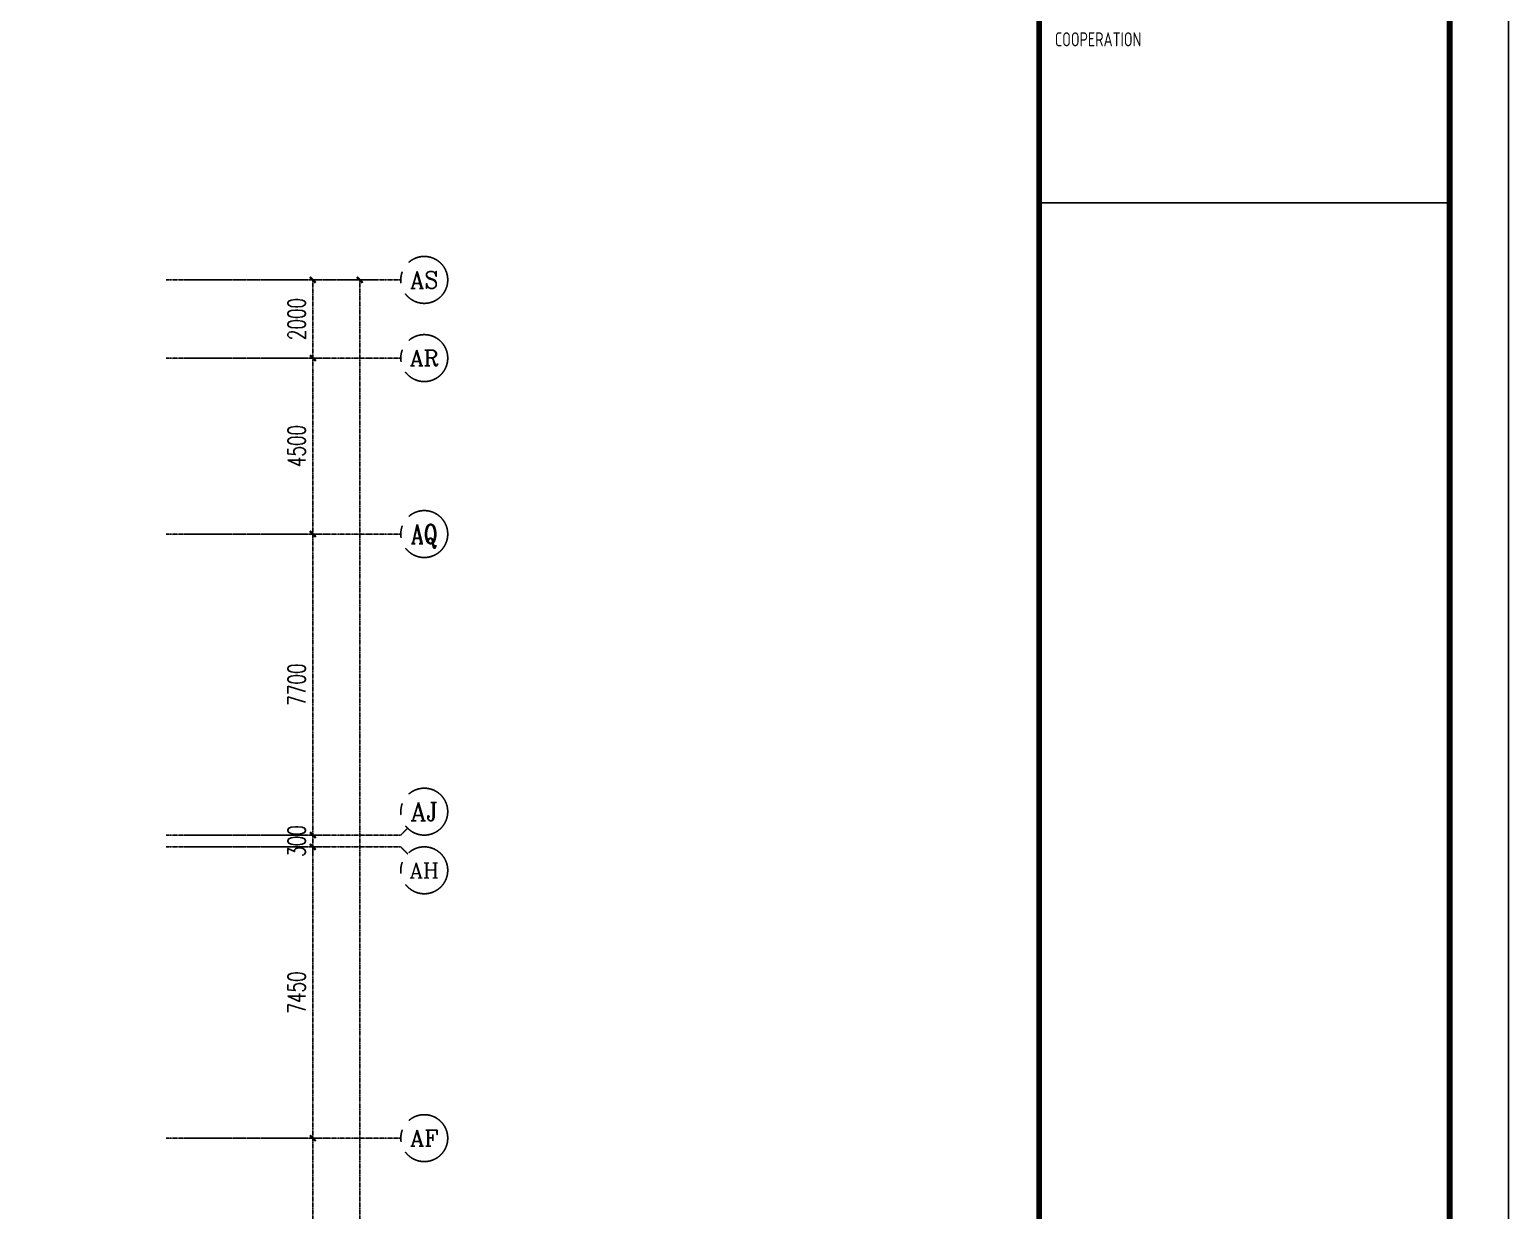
# Model space of a CAD drawing. Extents: x 1241380 to 1952554, y 1012187 to 1766051.
# Drawn here: x 1686972 to 1724789, y 1095314 to 1125515 of the extents above; entities that cross this region are included whole.
import ezdxf
from ezdxf.enums import TextEntityAlignment as Align

# ---------------------------------------------------------------- set-up
doc = ezdxf.new("R2010")
doc.units = 0
doc.linetypes.add('CENTER', pattern=[2, 1.25, -0.25, 0.25, -0.25])
for name, color, linetype in [('1-建筑底图', 8, 'Continuous'), ('AXIS', 251, 'CENTER'), ('AXIS_TEXT', 7, 'Continuous'), ('BTTK', 7, 'Continuous'), ('PUB_TITLE', 7, 'Continuous'), ('WALL', 2, 'Continuous')]:
    doc.layers.add(name, color=color, linetype=linetype)
doc.styles.add('_TCH_AXIS', font='COMPLEX', dxfattribs={"bigfont": 'GBCBIG'})
doc.styles.add('_TCH_DIM_T3', font='SIMPLEX', dxfattribs={"width": 0.705882, "bigfont": 'GBCBIG'})
doc.styles.add('COMPLEX', font='COMPLEX')
doc.styles.add('HZ(TK)', font='geniso.shx', dxfattribs={"width": 0.9, "bigfont": 'hztxt.shx'})
doc.styles.get("Standard").update_dxf_attribs({"font": 'gbeitc.shx', "bigfont": 'gbcbig.shx'})
doc.linetypes.add('JIEDI', pattern='A,1.25,-0.25,0.25,-0.25,0.625,["/",Standard,S=0.6,R=0,X=0,Y=-0.3],0.625,-0.25,0.25,-0.25', length=4)
doc.dimstyles.new('_TCH_ARCH&&150', dxfattribs={"dimtxt": 446.25, "dimasz": 150, "dimexe": 375, "dimexo": 450, "dimgap": 189.375, "dimtad": 1, "dimdec": 0, "dimzin": 0, "dimdsep": 46, "dimtxsty": '_TCH_DIM_T3', "dimblk": 'ARCHTICK', "dimcen": 0.09, "dimclrt": 7, "dimazin": 2, "dimtfac": 1, "dimtdec": 0, "dimtix": 1, "dimtmove": 2, "dimatfit": 3, "dimfxl": 1, "dimtolj": 1, "dimtzin": 0, "dimarcsym": 0})

# ---------------------------------------------------------------- blocks, each defined once
blk = doc.blocks.new('_AXISO')
blk.add_circle((0, 0), 0.5)
at = {"layer": 'AXIS_TEXT', "style": 'COMPLEX', "width": 1.041667}
blk.add_attdef('A', text='', height=0.56, dxfattribs=at).set_placement((-0.25, -0.28), (0.25, -0.28), align=Align.FIT)
blk = doc.blocks.new('_ArchTick')
at = {"color": 0, "linetype": 'ByBlock', "const_width": 0.4}
blk.add_lwpolyline([(-0.5, -0.5), (0.5, 0.5)], dxfattribs=at)
blk = doc.blocks.new('*D134')
at = {"layer": 'AXIS', "color": 0, "lineweight": -2, "transparency": 16777216}
for p, q in [((1046908, 863592), (1051783, 863592)), ((1051408, 773292), (1051408, 863592)), ((1046908, 773292), (1051783, 773292))]:
    blk.add_line(p, q, dxfattribs=at)
at = {"layer": 'Defpoints', "color": 0}
for p in [(1046458, 863592), (1051408, 863592), (1046458, 773292)]:
    blk.add_point(p, dxfattribs=at)
at = {"layer": 'AXIS', "color": 0, "lineweight": -2, "transparency": 16777216, "xscale": 150, "yscale": 150, "zscale": 150}
for p, rotation in [((1051408, 863592), 90), ((1051408, 773292), 270)]:
    blk.add_blockref('_ArchTick', p, dxfattribs=dict(at, rotation=rotation))
at = {"layer": 'AXIS', "color": 7, "transparency": 16777216, "insert": (1050996, 818442), "char_height": 446.2, "attachment_point": 5, "rotation": 90, "style": '_TCH_DIM_T3'}
blk.add_mtext('\\A1;90300', dxfattribs=at)
blk = doc.blocks.new('*D114')
at = {"layer": 'AXIS', "color": 0, "lineweight": -2, "transparency": 16777216}
for p, q in [((1046908, 841642), (1050583, 841642)), ((1050208, 834042), (1050208, 841642)), ((1046908, 834042), (1050583, 834042))]:
    blk.add_line(p, q, dxfattribs=at)
at = {"layer": 'Defpoints', "color": 0}
for p in [(1046458, 841642), (1050208, 841642), (1046458, 834042)]:
    blk.add_point(p, dxfattribs=at)
at = {"layer": 'AXIS', "color": 0, "lineweight": -2, "transparency": 16777216, "xscale": 150, "yscale": 150, "zscale": 150}
for p, rotation in [((1050208, 841642), 90), ((1050208, 834042), 270)]:
    blk.add_blockref('_ArchTick', p, dxfattribs=dict(at, rotation=rotation))
at = {"layer": 'AXIS', "color": 7, "transparency": 16777216, "insert": (1049796, 837842), "char_height": 446.2, "attachment_point": 5, "rotation": 90, "style": '_TCH_DIM_T3'}
blk.add_mtext('\\A1;7600', dxfattribs=at)
blk = doc.blocks.new('*D115')
at = {"layer": 'AXIS', "color": 0, "lineweight": -2, "transparency": 16777216}
for p, q in [((1046908, 849092), (1050583, 849092)), ((1050208, 841642), (1050208, 849092)), ((1046908, 841642), (1050583, 841642))]:
    blk.add_line(p, q, dxfattribs=at)
at = {"layer": 'Defpoints', "color": 0}
for p in [(1046458, 849092), (1050208, 849092), (1046458, 841642)]:
    blk.add_point(p, dxfattribs=at)
at = {"layer": 'AXIS', "color": 0, "lineweight": -2, "transparency": 16777216, "xscale": 150, "yscale": 150, "zscale": 150}
for p, rotation in [((1050208, 849092), 90), ((1050208, 841642), 270)]:
    blk.add_blockref('_ArchTick', p, dxfattribs=dict(at, rotation=rotation))
at = {"layer": 'AXIS', "color": 7, "transparency": 16777216, "insert": (1049796, 845367), "char_height": 446.2, "attachment_point": 5, "rotation": 90, "style": '_TCH_DIM_T3'}
blk.add_mtext('\\A1;7450', dxfattribs=at)
blk = doc.blocks.new('*D116')
at = {"layer": 'AXIS', "color": 0, "lineweight": -2, "transparency": 16777216}
for p, q in [((1046908, 849392), (1050583, 849392)), ((1050208, 849392), (1050208, 849542)), ((1050208, 849092), (1050208, 849392)), ((1046908, 849092), (1050583, 849092)), ((1050208, 849092), (1050208, 848942))]:
    blk.add_line(p, q, dxfattribs=at)
at = {"layer": 'Defpoints', "color": 0}
for p in [(1046458, 849392), (1050208, 849392), (1046458, 849092)]:
    blk.add_point(p, dxfattribs=at)
at = {"layer": 'AXIS', "color": 0, "lineweight": -2, "transparency": 16777216, "xscale": 150, "yscale": 150, "zscale": 150}
for p, rotation in [((1050208, 849392), 270), ((1050208, 849092), 90)]:
    blk.add_blockref('_ArchTick', p, dxfattribs=dict(at, rotation=rotation))
at = {"layer": 'AXIS', "color": 7, "transparency": 16777216, "insert": (1049796, 849242), "char_height": 446.2, "attachment_point": 5, "rotation": 90, "style": '_TCH_DIM_T3'}
blk.add_mtext('\\A1;300', dxfattribs=at)
blk = doc.blocks.new('*D117')
at = {"layer": 'AXIS', "color": 0, "lineweight": -2, "transparency": 16777216}
for p, q in [((1046908, 857092), (1050583, 857092)), ((1050208, 849392), (1050208, 857092)), ((1046908, 849392), (1050583, 849392))]:
    blk.add_line(p, q, dxfattribs=at)
at = {"layer": 'Defpoints', "color": 0}
for p in [(1046458, 857092), (1050208, 857092), (1046458, 849392)]:
    blk.add_point(p, dxfattribs=at)
at = {"layer": 'AXIS', "color": 0, "lineweight": -2, "transparency": 16777216, "xscale": 150, "yscale": 150, "zscale": 150}
for p, rotation in [((1050208, 857092), 90), ((1050208, 849392), 270)]:
    blk.add_blockref('_ArchTick', p, dxfattribs=dict(at, rotation=rotation))
at = {"layer": 'AXIS', "color": 7, "transparency": 16777216, "insert": (1049796, 853242), "char_height": 446.2, "attachment_point": 5, "rotation": 90, "style": '_TCH_DIM_T3'}
blk.add_mtext('\\A1;7700', dxfattribs=at)
blk = doc.blocks.new('*D118')
at = {"layer": 'AXIS', "color": 0, "lineweight": -2, "transparency": 16777216}
for p, q in [((1046908, 861592), (1050583, 861592)), ((1050208, 857092), (1050208, 861592)), ((1046908, 857092), (1050583, 857092))]:
    blk.add_line(p, q, dxfattribs=at)
at = {"layer": 'Defpoints', "color": 0}
for p in [(1046458, 861592), (1050208, 861592), (1046458, 857092)]:
    blk.add_point(p, dxfattribs=at)
at = {"layer": 'AXIS', "color": 0, "lineweight": -2, "transparency": 16777216, "xscale": 150, "yscale": 150, "zscale": 150}
for p, rotation in [((1050208, 861592), 90), ((1050208, 857092), 270)]:
    blk.add_blockref('_ArchTick', p, dxfattribs=dict(at, rotation=rotation))
at = {"layer": 'AXIS', "color": 7, "transparency": 16777216, "insert": (1049796, 859342), "char_height": 446.2, "attachment_point": 5, "rotation": 90, "style": '_TCH_DIM_T3'}
blk.add_mtext('\\A1;4500', dxfattribs=at)
blk = doc.blocks.new('*D89')
at = {"layer": 'AXIS', "color": 0, "lineweight": -2, "transparency": 16777216}
for p, q in [((1046908, 863592), (1050583, 863592)), ((1050208, 861592), (1050208, 863592)), ((1046908, 861592), (1050583, 861592))]:
    blk.add_line(p, q, dxfattribs=at)
at = {"layer": 'Defpoints', "color": 0}
for p in [(1046458, 863592), (1050208, 863592), (1046458, 861592)]:
    blk.add_point(p, dxfattribs=at)
at = {"layer": 'AXIS', "color": 0, "lineweight": -2, "transparency": 16777216, "xscale": 150, "yscale": 150, "zscale": 150}
for p, rotation in [((1050208, 863592), 90), ((1050208, 861592), 270)]:
    blk.add_blockref('_ArchTick', p, dxfattribs=dict(at, rotation=rotation))
at = {"layer": 'AXIS', "color": 7, "transparency": 16777216, "insert": (1049796, 862592), "char_height": 446.2, "attachment_point": 5, "rotation": 90, "style": '_TCH_DIM_T3'}
blk.add_mtext('\\A1;2000', dxfattribs=at)
blk = doc.blocks.new('vhtemplate_2020年新竖式图框_A0')
at = {"layer": 'BTTK'}
blk.add_line((1109, 726), (1179, 726), dxfattribs=at)
at = {"layer": 'PUB_TITLE', "color": 7}
blk.add_lwpolyline([(0, 0), (1189, 0), (1189, 841), (0, 841)], close=True, dxfattribs=at)
at = {"layer": 'PUB_TITLE', "const_width": 1}
blk.add_lwpolyline([(25, 10), (1179, 10), (1179, 831), (25, 831)], close=True, dxfattribs=at)
blk.add_lwpolyline([(1109, 10), (1109, 831)], dxfattribs=at)
at = {"layer": 'BTTK', "style": 'HZ(TK)', "width": 0.8}
blk.add_text('COOPERATION', height=2.4, dxfattribs=at).set_placement((1119.05, 753.86), align=Align.MIDDLE_CENTER)
at = {"layer": 'BTTK', "color": 4, "style": 'HZ(TK)', "width": 0.9}
for tag, p in [('合作单位', (1144, 743.5)), ('建设单位', (1144, 209.5)), ('工程名称', (1144, 176.5)), ('子项名称', (1154, 160)), ('图纸名称', (1144, 141))]:
    blk.add_attdef(tag, text='', height=3.5, dxfattribs=at).set_placement(p, align=Align.MIDDLE_CENTER)
for tag, p in [('注册证书号', (1156.5, 309.01)), ('注册印章号', (1156.5, 301.01)), ('设计号', (1154, 193)), ('图别', (1137.75, 34)), ('图号', (1170.25, 34)), ('版本号', (1137.75, 26)), ('日期', (1170.25, 26))]:
    blk.add_attdef(tag, text='', height=3.5, dxfattribs=at).set_placement(p, align=Align.MIDDLE)
blk = doc.blocks.new('ERT')
at = {"layer": 'AXIS'}
for p, q in [((1046458.2, 863592.1), (1052458.2, 863592.1)), ((1046458.2, 861592.1), (1052458.2, 861592.1)), ((1046458.2, 857092.1), (1052458.2, 857092.1)), ((1046458.2, 849392.1), (1052458.2, 849392.1)), ((1052633.9, 849567.8), (1052458.2, 849392.1)), ((1046458.2, 849092.1), (1052458.2, 849092.1)), ((1052633.9, 848916.3), (1052458.2, 849092.1)), ((1046458.2, 841642.1), (1052458.2, 841642.1))]:
    blk.add_line(p, q, dxfattribs=at)
ref = blk.add_blockref('_AXISO', (1053058.2, 863592.1), dxfattribs=dict(at, xscale=1200, yscale=1200, zscale=1200))
ref.add_attrib('A', 'AS', dxfattribs={"layer": 'AXIS_TEXT', "height": 432.18, "style": '_TCH_AXIS'}).set_placement((1052698.1, 863376), (1053418.3, 863376), align=Align.FIT)
ref = blk.add_blockref('_AXISO', (1053058.2, 861592.1), dxfattribs=dict(at, xscale=1200, yscale=1200, zscale=1200))
ref.add_attrib('A', 'AR', dxfattribs={"layer": 'AXIS_TEXT', "height": 398.24, "style": '_TCH_AXIS'}).set_placement((1052688.4, 861393), (1053428, 861393), align=Align.FIT)
ref = blk.add_blockref('_AXISO', (1053058.2, 857092.1), dxfattribs=dict(at, xscale=1200, yscale=1200, zscale=1200))
ref.add_attrib('A', 'AQ', dxfattribs={"layer": 'AXIS_TEXT', "height": 482.95, "style": '_TCH_AXIS', "width": 0.807692}).set_placement((1052714.6, 856850.6), (1053401.8, 856850.6), align=Align.FIT)
ref = blk.add_blockref('_AXISO', (1053058.2, 849992.1), dxfattribs=dict(at, xscale=1200, yscale=1200, zscale=1200))
ref.add_attrib('A', 'AJ', dxfattribs={"layer": 'AXIS_TEXT', "height": 460.87, "style": '_TCH_AXIS'}).set_placement((1052707.1, 849761.6), (1053409.3, 849761.6), align=Align.FIT)
ref = blk.add_blockref('_AXISO', (1053058.2, 848492.1), dxfattribs=dict(at, xscale=1200, yscale=1200, zscale=1200))
ref.add_attrib('A', 'AH', dxfattribs={"layer": 'AXIS_TEXT', "height": 382.94, "style": '_TCH_AXIS'}).set_placement((1052684.4, 848300.6), (1053432, 848300.6), align=Align.FIT)
ref = blk.add_blockref('_AXISO', (1053058.2, 841642.1), dxfattribs=dict(at, xscale=1200, yscale=1200, zscale=1200))
ref.add_attrib('A', 'AF', dxfattribs={"layer": 'AXIS_TEXT', "height": 414.63, "style": '_TCH_AXIS'}).set_placement((1052692.9, 841434.8), (1053423.5, 841434.8), align=Align.FIT)
for p1, p2, distance, picture, middle in [((1046458.2, 773292.1), (1046458.2, 863592.1), -4950, '*D134', (1050995.7, 818442.1)), ((1046458.2, 861592.1), (1046458.2, 863592.1), -3750, '*D89', (1049795.7, 862592.1)), ((1046458.2, 857092.1), (1046458.2, 861592.1), -3750, '*D118', (1049795.7, 859342.1)), ((1046458.2, 849392.1), (1046458.2, 857092.1), -3750, '*D117', (1049795.7, 853242.1)), ((1046458.2, 849092.1), (1046458.2, 849392.1), -3750, '*D116', (1049795.7, 849242.1)), ((1046458.2, 841642.1), (1046458.2, 849092.1), -3750, '*D115', (1049795.7, 845367.1)), ((1046458.2, 834042.1), (1046458.2, 841642.1), -3750, '*D114', (1049795.7, 837842.1))]:
    dim = blk.add_aligned_dim(p1=p1, p2=p2, distance=distance, dimstyle='_TCH_ARCH&&150', dxfattribs=at)
    dim.commit()
    dim.dimension.update_dxf_attribs({"geometry": picture, "text_midpoint": middle})
blk = doc.blocks.new('1-二层建筑底图')
at = {"layer": '1-建筑底图'}
blk.add_blockref('ERT', (644007, 300729), dxfattribs=at)

msp = doc.modelspace()

# ---------------------------------------------------------------- block references
at = {"layer": '1-建筑底图', "linetype": 'JIEDI'}
msp.add_blockref('1-二层建筑底图', (0, -45207.9), dxfattribs=at)
at = {"layer": 'WALL', "xscale": 150, "yscale": 150, "zscale": 150}
msp.add_blockref('vhtemplate_2020年新竖式图框_A0', (1546439.2, 1012186.9), dxfattribs=at)

doc.saveas('drawing.dxf')
